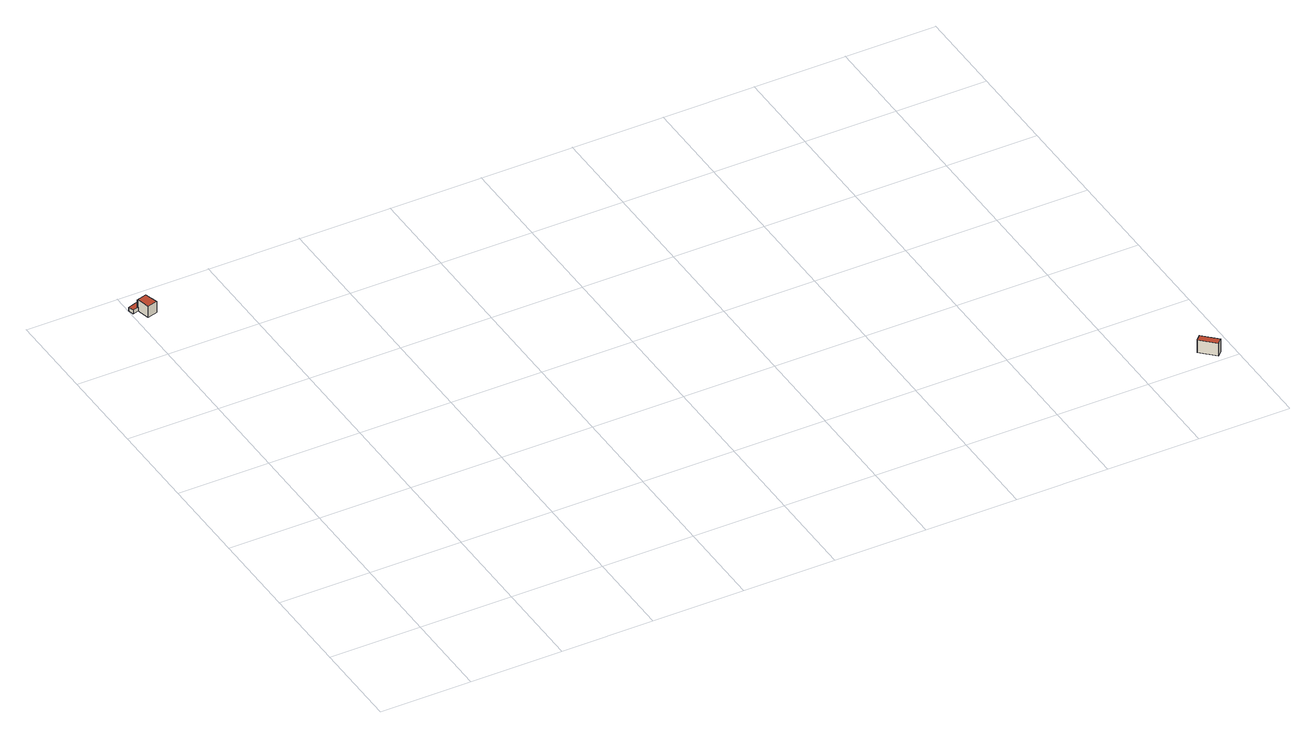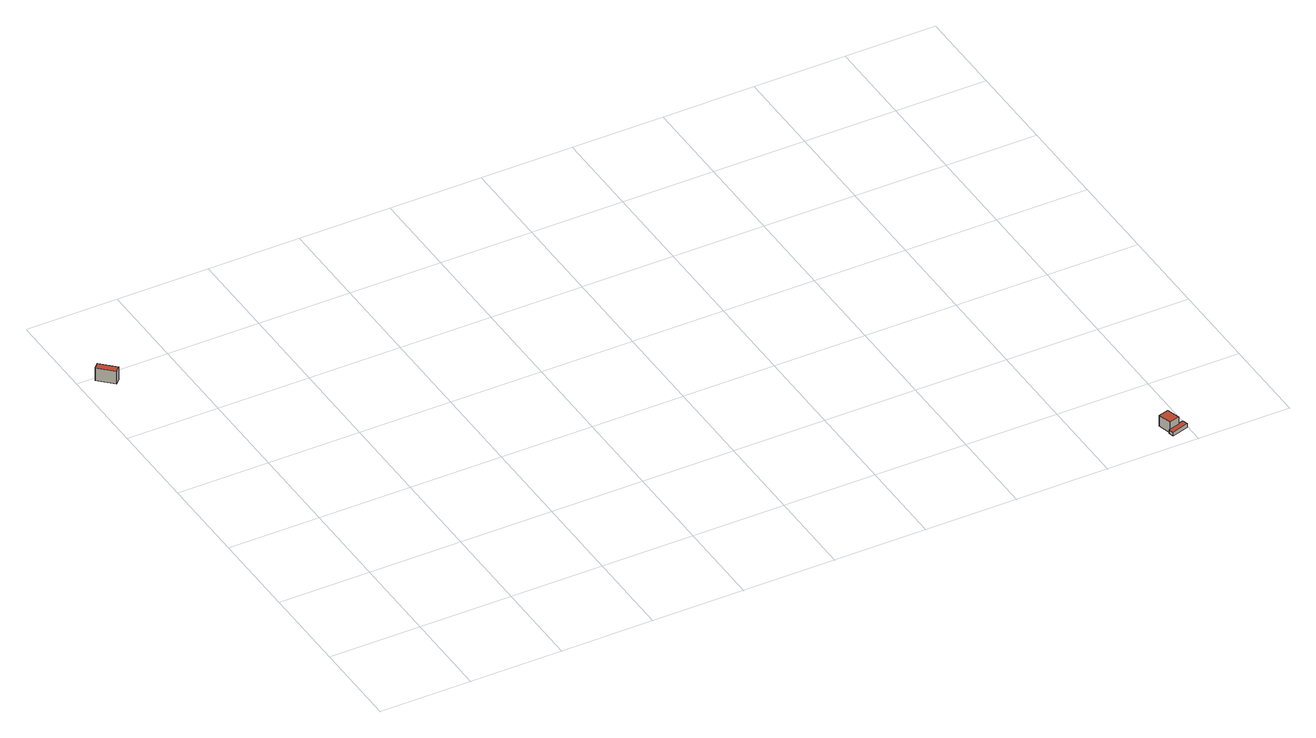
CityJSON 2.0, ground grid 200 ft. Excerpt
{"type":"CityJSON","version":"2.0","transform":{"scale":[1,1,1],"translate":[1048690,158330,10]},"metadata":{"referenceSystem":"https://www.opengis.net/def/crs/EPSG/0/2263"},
"CityObjects":{
"building1":{"type":"Building","attributes":{"name":"Bldg_1210005194","BIN":"4300585"},"geometry":[{"type":"MultiSurface","lod":"2","boundaries":[[[0,1,2,3,4]],[[5,6,7,8,9,10,11]],[[12,13,14,15,16,17,18,19]],[[11,10,19,18]],[[5,11,18,17]],[[6,5,17,16]],[[7,6,16,15]],[[8,7,15,14]],[[3,2,14,13]],[[4,3,13,12]],[[0,4,12,19]],[[8,2,1,9]],[[9,1,0,10]]],"semantics":{"surfaces":[{"type":"RoofSurface","BIN":"4300585"},{"type":"GroundSurface"},{"type":"WallSurface"}],"values":[0,0,1,2,2,2,2,2,2,2,2,2,2]}}]},
"building2":{"type":"Building","attributes":{"name":"Bldg_1210009555","BIN":"4534176"},"geometry":[{"type":"MultiSurface","lod":"2","boundaries":[[[20,21,22,23]],[[24,25,26,27]],[[20,23,27,26]],[[21,20,26,25]],[[22,21,25,24]],[[23,22,24,27]]],"semantics":{"surfaces":[{"type":"RoofSurface","BIN":"4534176"},{"type":"GroundSurface"},{"type":"WallSurface"}],"values":[0,1,2,2,2,2]}}]}
},
"vertices":[
[38,1156,33],[16,1150,33],[17,1148,33],[24,1121,33],[46,1127,33],[38,1168,16],[1,1157,16],[4,1145,16],[17,1148,16],[16,1150,16],[38,1156,16],[41,1157,16],[46,1127,7],[24,1121,7],[17,1148,7],[4,1145,7],[1,1157,7],[38,1168,7],[41,1157,7],[38,1156,7],
[1737,45,45],[1727,35,45],[1758,5,45],[1768,15,45],[1758,5,14],[1727,35,14],[1737,45,14],[1768,15,14]
]}
